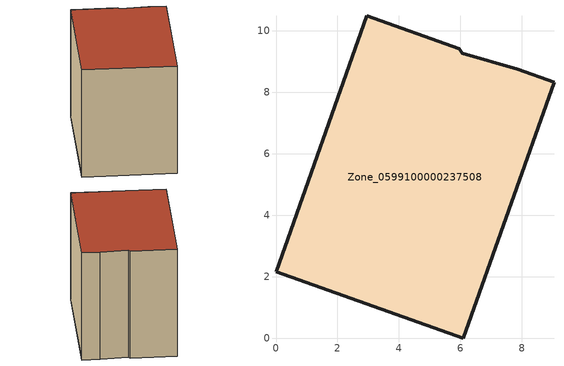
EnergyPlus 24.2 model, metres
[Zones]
Zone_0599100000237508
 floor ground (C_G): 6.09,0 0,2.16 2.96,10.49 5.97,9.42 6.06,9.28 7.87,8.75 9.05,8.33 z0.48
 wall outside (C_F): 5.97,9.42 2.96,10.49 0,2.16 6.09,0 9.05,8.33 7.87,8.75 6.06,9.28 5.97,9.42 z0.48:8.63
 roof outside (C_R): 9.05,8.33 7.87,8.75 6.06,9.28 5.97,9.42 2.96,10.49 0,2.16 6.09,0 z8.63
[BUILDING]
Pand.0599100000237508: North Axis=0; Terrain=City; Loads Convergence Tolerance Value=0.04; Temperature Convergence Tolerance Value=0.4; Solar Distribution=FullExterior; Maximum Number of Warmup Days=25; Minimum Number of Warmup Days=1
[Site:Location]
Rotterdam.The.Hague.AP_ZH_NLD Design_Conditions: Latitude=51.96; Longitude=4.45; Time Zone=1; Elevation=-4.5
[SITE:GROUNDTEMPERATURE:BUILDINGSURFACE]
18, 18, 18, 18, 18, 18, 18, 18, 18, 18, 18, 18
[MATERIAL] Thermal Absorptance=0.9; Solar Absorptance=0.7; Visible Absorptance=0.7
Name | Roughness | Thickness | Conductivity | Density | Specific Heat
G.TI.1965-1974 | MediumSmooth | 0.15 | 0.882353 | 540 | 1210
F.TI.1965-1974 | Rough | 0.3 | 0.697674 | 1920 | 840
R.TI.1965-1974 | MediumRough | 0.2 | 0.232558 | 1500 | 1000
[CONSTRUCTION]
C_G: G.TI.1965-1974
C_F: F.TI.1965-1974
C_R: R.TI.1965-1974
[ZONE]
Zone_0599100000237508: Type=1; Multiplier=1; Ceiling Height=Autocalculate; Volume=Autocalculate; Floor Area=autocalculate; Part of Total Floor Area=Yes
[ZONEINFILTRATION:DESIGNFLOWRATE]
Infil_Zone_0599100000237508: Zone or ZoneList or Space or SpaceList=Zone_0599100000237508; Schedule=AlwaysOn; Design Flow Rate Calculation Method=Flow/Area; Flow Rate per Floor Area=0.003; Constant Term Coefficient=1; Temperature Term Coefficient=0; Velocity Term Coefficient=0; Velocity Squared Term Coefficient=0
[HVACTEMPLATE:ZONE:IDEALLOADSAIRSYSTEM]
Zone_0599100000237508: Maximum Heating Supply Air Temperature=50; Minimum Cooling Supply Air Temperature=13; Maximum Heating Supply Air Humidity Ratio=0.0156; Minimum Cooling Supply Air Humidity Ratio=0.0077; Heating Limit=NoLimit; Cooling Limit=NoLimit; Dehumidification Control Type=ConstantSensibleHeatRatio; Cooling Sensible Heat Ratio=0.7; Dehumidification Setpoint=60; Humidification Control Type=None; Humidification Setpoint=30; Outdoor Air Method=None; Outdoor Air Flow Rate per Person=0.00944; Outdoor Air Flow Rate per Zone Floor Area=0; Outdoor Air Flow Rate per Zone=0; Demand Controlled Ventilation Type=None; Outdoor Air Economizer Type=NoEconomizer; Heat Recovery Type=None; Sensible Heat Recovery Effectiveness=0.7; Latent Heat Recovery Effectiveness=0.65
[ZONECONTROL:THERMOSTAT]
ThermostatControl_Zone_0599100000237508: Zone or ZoneList=Zone_0599100000237508; Control Type Schedule=DualSetpointControlType; Control 1=Thermostat_Zone_0599100000237508; Temperature Difference Between Cutout And Setpoint=0
[THERMOSTATSETPOINT:DUALSETPOINT]
Thermostat_Zone_0599100000237508: Heating Setpoint Temperature Schedule=HeatingSetpoint_Zone_0599100000237508; Cooling Setpoint Temperature Schedule=CoolingSetpoint_Zone_0599100000237508
[SCHEDULE:COMPACT]
HeatingSetpoint_Zone_0599100000237508: Through: 12/31, For: AllDays, Until: 24:00, 21
CoolingSetpoint_Zone_0599100000237508: Through: 12/31, For: AllDays, Until: 24:00, 24
DualSetpointControlType: Through: 12/31, For: AllDays, Until: 24:00, 4
AlwaysOn: Through: 12/31, For: AllDays, Until: 24:00, 1
